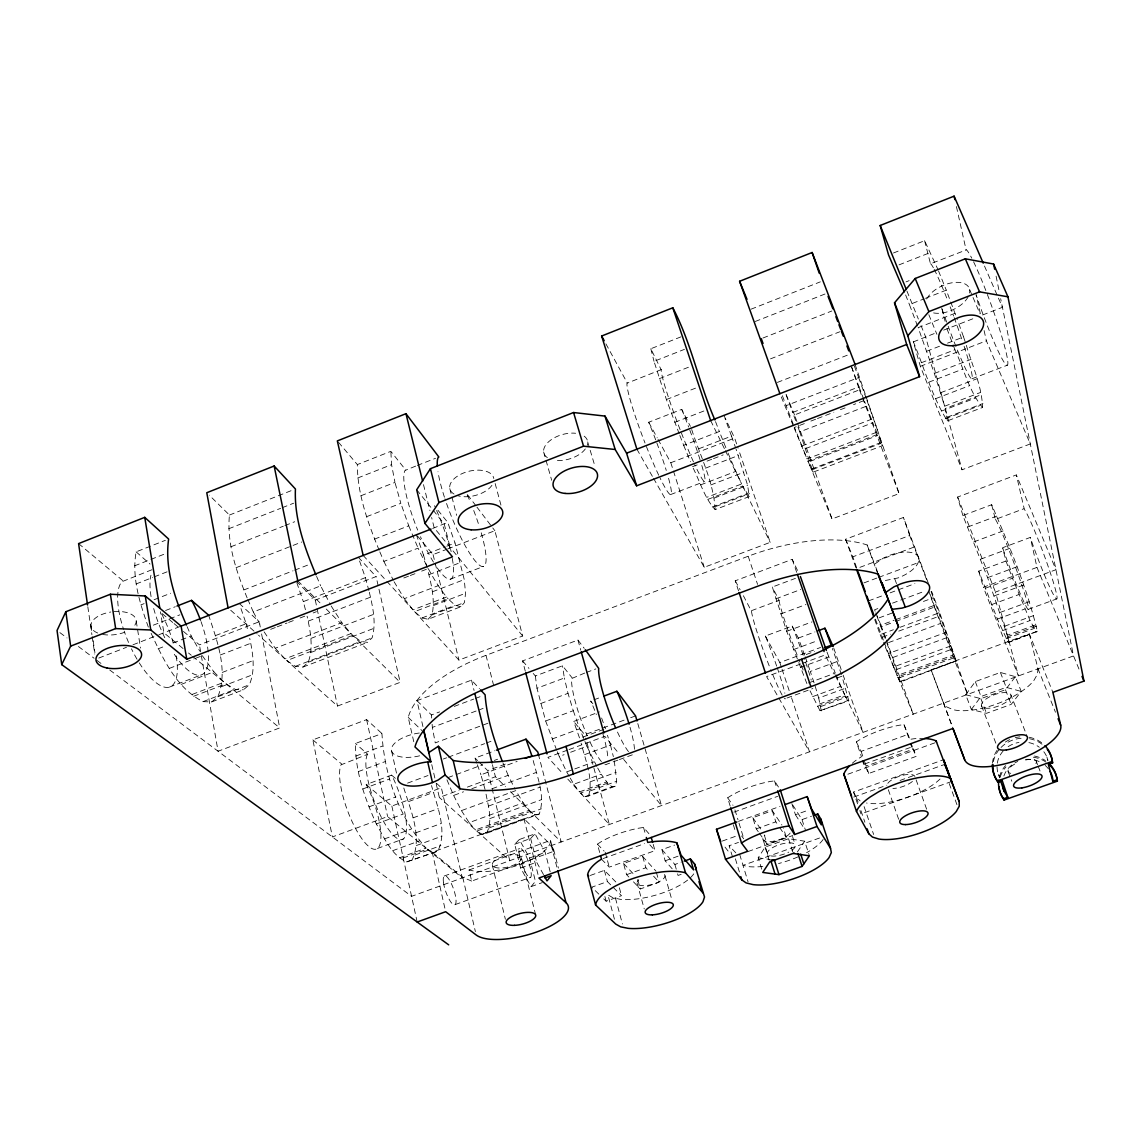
<?xml version="1.0" encoding="UTF-8"?>
<svg xmlns="http://www.w3.org/2000/svg" width="1141" height="1141" viewBox="0 0 1141 1141"><rect width="100%" height="100%" fill="white"/><g stroke="black" fill="none" stroke-linecap="round" stroke-linejoin="round"><path stroke-width="0.75" stroke-dasharray="5 3.75" d="M369.327 592.25C372.793 607.041 376.487 622.858 372.109 637.848L367.545 642.383L360.684 641.37L352.754 635.337L286.819 660.582L295.376 666.344L302.95 667.057L308.227 662.265C313.647 647.418 310.409 631.201 307.1 616.226M539.208 814.046L535.314 814.845L530.365 811.408L476.767 831.033L482.115 834.299L486.494 833.315L539.208 814.046C545.712 796.233 537.026 776.764 532.876 759.221M151.125 633.298C163.077 658.942 176.527 688.237 203.012 701.644L211.613 701.943L243.418 689.792L249.337 684.771C255.67 670.067 252.917 653.479 249.736 638.332M897.753 676.927L900.306 682.004L956.101 660.967L954.532 656.146L897.753 676.927L913.242 714.138L886.286 639.973M211.613 701.943L217.86 696.794C228.485 670.166 217.075 640.885 208.646 615.199M247.126 597.841C236.444 571.755 226.674 543.629 229.441 515.047L209.302 495.208M743.376 595.73L751.491 611.248A48.022 3.594 69.6 0 0 770.175 668.312M1029.31 633.868L1037.911 668.498L1037.526 674.031L1033.988 680.307A50.275 19.711 -20.5 0 1 953.063 709.645L946.802 706.964L943.45 702.799L931.113 669.781L1029.31 633.868L1052.886 692.345M486.494 833.315C493.454 820.308 487.649 804.747 485.524 791.155M693.2 468.224C700.203 482.015 704.553 498.061 715.136 509.599L749.252 496.577L747.64 485.282L736.045 449.069M984.098 330.562L986.394 340.817L1030.294 443.949L962.034 469.778L920.345 366.332L913.299 341.672C924.367 368.03 931.969 396.768 947.401 420.886L982.601 407.437C981.859 385.915 972.132 365.491 966.227 344.939M148.33 627.094C139.858 603.161 131.515 577.503 136.136 551.859L165.374 540.321M399.493 857.804L426.007 848.105C398.78 816.899 384.275 774.582 381.95 733.535L355.464 743.476C355.193 771.558 364.935 798.671 376.345 823.959C384.332 837.651 391.149 855.208 406.752 861.869L437.844 851.115C447.771 830.491 437.089 806.188 431.512 785.55M460.921 606.712L455.116 605.286L448.085 598.84L414.611 611.647L421.942 617.966L428.117 619.235L460.921 606.712L464.444 602.548L465.557 593.263L464.244 579.571L455.017 543.002L447.728 522.393L434.35 505.763M411.801 860.628C423.397 836.681 409.733 808.541 402.859 784.865M469.051 869.984L550.518 840.361L550.033 843.67A48.236 18.755 -14.3 0 1 474.442 871.139L469.051 869.984L471.661 881.08L553.371 851.443L553.656 849.617L551.246 845.253L523.933 818.696L432.225 852.241L445.66 911.716M428.117 619.235L432.025 614.942C435.334 599.866 431.298 584.42 427.661 569.758M715.136 509.599C713.71 481.431 699.476 454.731 691.189 427.889M615.241 786.249L612.032 786.791L607.697 783.111L580.555 793.038L585.119 796.632L588.556 796.004L615.241 786.249L616.682 781.243L614.172 759.906M588.556 796.004C593.562 778.519 585.319 760.177 581.14 743.205M584.734 673.062L571.769 678.496A47.437 8.13 69.7 0 0 587.23 735.745M962.876 515.532L957.613 497.048L1016.331 474.927L1024.304 509.171A48.906 3.523 69.5 0 1 1047.994 565.936A48.906 3.523 69.5 0 1 1054.983 597.242A48.906 3.523 69.5 0 1 1031.207 540.149L1030.294 537.425L1002.597 547.737L1005.963 561.03L978.736 571.128L997.391 619.078L1008.302 642.511L1037.34 631.258C1026.943 587.615 1009.371 545.84 991.657 504.721L962.876 515.532L987.607 577.66L1007.303 635.237L1036.099 624.697M761.746 869.185L758.209 857.804L765.098 847.093L788.545 838.706L804.662 841.202L809.397 855.836M797.416 851.899L804.662 841.202M965.728 694.712L975.313 681.591L1000.4 672.463L1015.404 676.67L1021.238 691.432L1011.197 704.382L986.494 713.31L971.348 709.488L965.728 694.712L980.875 698.649L1005.463 689.735L1015.404 676.67M971.348 709.488L981.018 696.495L1006.219 687.353L1021.238 691.432M367.73 754.272L367.102 755.071A46.781 13.164 69.8 0 0 379.325 813.248A46.781 13.164 69.8 0 0 405.383 835.968A46.781 13.164 69.8 0 0 392.889 777.549L391.591 775.11L366.19 784.552L367.502 786.99A46.695 13.792 69.8 0 1 379.568 845.452A46.695 13.792 69.8 0 1 352.797 823.06A46.695 13.792 69.8 0 1 341.002 764.841L367.73 754.272L355.464 743.476M519.312 839.534L514.719 844.254L520.61 868.016L531.064 886.643L535.443 881.365L529.581 858.003L519.312 839.534L535.043 833.8L545.213 852.341L550.746 874.02M680.963 336.852L650.826 348.747L661.195 369.798A60.373 4.464 69.1 0 0 680.606 430.941M1008.302 642.511L1037.34 631.258M514.719 844.254L530.651 838.45L535.043 833.8M661.409 369.541L626.965 383.248A60.245 5.548 69 0 0 645.022 443.008M877.586 572.083L874.648 564.125L883.277 558.149L889.581 555.339A26.329 12.066 -20.5 0 1 918.491 557.407A26.329 12.066 -20.5 0 1 898.01 577.945L882.621 581.069M599.681 852.484L597.428 844.155L600.908 841.858A50.889 19.112 -15.8 0 1 638.603 828.209L643.524 827.467L650.784 835.811M730.183 806.131L727.644 797.83L731.324 795.462A51.245 19.426 -17.4 0 1 769.662 781.571L774.511 780.858L779.289 788.331M852.284 763.286A52.058 19.597 -18.9 0 1 857.519 759.207L861.455 756.725L856.32 741.892L860.214 739.411A51.858 19.882 -19 0 1 899.208 725.262L903.986 724.592L910.547 740.851M415.666 466.113L405.012 470.463A59.332 12.494 68.2 0 0 417.692 530.137M151.896 569.758L121.987 581.668A58.191 21.037 67 0 0 123.627 629.518M229.441 515.047L292.125 490.302M379.169 550.262C368.03 523.006 357.418 494.381 357.333 464.572L390.85 451.337L405.725 470.006M751.063 309.182L820.35 281.841M893.474 252.988L924.609 240.694L937.873 269.376M134.538 565.85L149.286 560.046M150.926 559.404L165.673 553.585M228.671 528.782L280.643 508.33M282.269 507.688L293.636 503.21M357.746 477.979L391.563 464.658L390.85 451.337M679.209 433.822L666.401 399.535L654.007 361.34L684.443 349.36M755.214 321.491L825.214 293.922M899.022 264.869L930.471 252.489M417.321 465.457L435.548 458.297M924.609 240.694L930.486 263.813L966.47 249.85A61.643 5.491 70.1 0 1 971.79 258.223M136.107 583.964L152.623 577.489M154.263 576.847L167.47 571.67M230.91 546.767L283.253 526.229M284.893 525.587L294.706 521.737M360.898 495.765L394.957 482.401L391.563 464.658M659.313 378.669L689.977 366.646M762.93 338.021L831.818 310.994M905.983 281.898L909.163 280.643M140.828 604.915L144.137 603.618M154.078 599.724L170.665 593.249M236.044 567.705L301.766 542.018M366.603 516.688L400.833 503.309L394.957 482.401M666.401 399.535L697.208 387.498M770.503 358.859L839.719 331.803M917.535 325.998L909.434 304.561L923.853 298.928M925.465 298.3L946.288 290.156L957.342 319.594M165.573 610.506L175.329 606.712M655.676 439.841A60.245 5.548 69 0 0 650.128 425.65L648.701 422.241L681.719 409.377L690.391 426.349M153.322 625.168L179.879 614.828M243.703 590.011L293.066 570.8M294.706 570.158L307.87 565.037M374.462 539.137L408.749 525.801L400.833 503.309M674.745 422.341L703.968 410.96M777.363 382.42L848.333 354.808M955.088 313.29L918.163 327.652L934.379 373.464L944.634 406.21L980.704 392.39M98.768 658.072L126.451 647.318M132.969 644.793L158.057 635.052M159.013 634.681L181.105 626.109M432.653 528.468L447.728 522.393M913.271 341.915L937.317 332.345M943.678 330.106L974.685 318.068M982.615 314.987L1002.426 307.3L983.242 263.172M158.086 648.815L164.718 646.248M173.004 643.039L191.232 635.979L199.746 651.14M247.811 599.41L253.302 611.947L320.664 585.875L330.362 604.459M379.839 551.859L383.875 561.401L418.091 548.151C426.606 565.836 435.32 583.764 448.085 598.84M679.851 435.463L683.673 445.318L719.343 431.512L726.161 448.413M793.295 424.295L786.12 405.654L858.645 377.571L854.309 365.876M926.692 351.228L941.111 345.637M947.529 343.156L963.56 336.952L957.912 321.177M215.592 635.551L246.156 623.728L240.252 606.484M305.431 609.736L303.349 601.621L365.391 577.646L359.329 560.288M427.205 568.132L423.539 555.168L445.076 546.839M446.73 546.197L455.017 543.002M698.82 448.755L731.509 436.119L725.006 418.433M795.619 420.558L792.667 412.471L859.03 386.828L851.771 367.416M921.258 362.767L954.946 349.745C963.931 368.814 968.951 391.192 982.601 407.437M183.401 631.415L199.433 644.85L259.235 621.745L260.248 626.965M296.289 581.183L315.301 600.08L376.088 576.59L400.177 682.347L337.494 706.065L286.819 660.582M417.421 535.928L433.067 554.583L446.074 549.563M447.7 548.935L494.866 530.708L522.692 635.993L458.939 660.111L414.611 611.647M658.043 439.371L670.794 462.733L734.647 438.073L738.084 448.156M796.903 421.542L794.521 414.939L859.458 389.851L851.157 365.79M920.345 366.332L986.394 340.817M169.296 668.412L194.056 658.856M195.696 658.229L200.659 656.317M270.645 629.333L275.551 627.45M277.192 626.808L287.004 623.029M288.63 622.401L293.551 620.504M300.083 617.98L304.989 616.097M313.176 612.945L316.442 611.676M403.828 577.988L408.692 576.119M410.318 575.492L415.181 573.623M421.671 571.113L428.16 568.617M692.516 466.698L700.588 463.588M707.049 461.107L711.884 459.238M713.496 458.625L723.18 454.888M804.334 423.611L794.493 427.404L807.044 458.91L878.028 431.726L866.647 399.578L853.525 404.641M810.894 421.072L815.815 419.175M817.455 418.547L833.843 412.229M840.404 409.69L845.324 407.793M934.379 373.464L971.062 359.329M220.227 655.02L250.92 643.21M308.341 621.089L370.64 597.114M429.03 574.622L460.636 562.456M705.48 468.181L738.313 455.53M865.99 396.426L899.108 493.582L832.031 518.955L807.928 461.064L878.784 433.937L882.392 445.717L813.105 472.189L799.741 431.883L866.39 406.21L864.55 401.375M928.902 382.149L962.733 369.114M169.353 687.139L201.03 674.973M450.324 579.186L483.271 566.535M670.608 494.566L704.553 481.531M972.018 378.769L1007.389 365.191M181.105 684.415L213.88 671.821L224.078 682.218L191.545 694.669M264.099 631.857L275.252 648.245L341.858 622.672L351 633.597L284.95 658.899L258.494 635.166M394.087 581.753L404.342 598.668L438.173 585.69M700.603 484.896L735.845 471.361L741.65 483.955L706.721 497.348M801.809 446.031L873.435 418.519M940.64 392.704L977.038 378.726M222.238 672.448L253.131 660.596M310.937 638.404L373.635 614.343M432.425 591.78L464.244 579.571M710.757 484.968L743.804 472.288M805.674 448.541L872.794 422.783L882.392 445.717M935.734 398.623L969.821 385.544M386.885 581.354L412.971 609.865L446.516 597.014M193.599 696.267L226.061 683.844L235.174 689.349L243.418 689.792M707.805 499.401L742.663 486.052L749.252 496.577M947.401 420.886L945.261 408.478L981.26 394.7M221.454 686.697L252.617 674.773M310.923 652.452L374.162 628.249M433.466 605.543L465.557 593.263M714.28 498.046L747.64 485.282M810.067 461.378L877.814 435.448M941.354 411.131L975.74 397.967M203.012 701.644L235.174 689.349M295.376 666.344L360.684 641.37M421.942 617.966L455.116 605.286M712.284 506.975L746.799 493.782M807.928 461.064L811.408 469.094L881.537 442.28M947.33 417.135L982.957 403.515M217.86 696.794L249.337 684.771M308.227 662.265L372.109 637.848M432.025 614.942L464.444 602.548M715.792 506.49L749.509 493.611M812.62 469.493L881.109 443.321M945.347 418.761L980.119 405.469M302.95 667.057L367.545 642.383M261.589 633.925L279.716 727.915L218.074 751.234L199.433 644.85M653.522 478.336L704.254 567.291L770.189 542.346L738.669 449.839M413.769 741.721L408.236 717.404A122.829 55.524 -14.6 0 1 486.009 655.333L748.196 556.237A124.825 57.492 -18.6 0 1 867.16 544.984L874.648 564.125M426.007 848.105L387.612 816.557L332.388 836.952L312.862 739.881L366.618 719.629L381.95 733.535M422.954 726.589L416.964 700.674L471.504 680.122L479.448 688.693M525.302 671.222L522.592 660.896L577.945 640.044L584.249 648.345M738.527 590.881L735.232 580.798L792.211 559.332L798.158 571.826M855.907 567.69L845.595 539.237L903.43 517.458L928.774 584.377M416.964 700.674L431.469 714.951L439.599 711.898M454.232 706.407L473.729 699.091M475.355 698.477L481.859 696.039M533.218 673.447L535.343 675.971L562.499 665.774L572.083 677.797M806.858 683.545L786.705 631.315L772.329 587.03L795.434 578.373M845.595 539.237L852.826 556.822L909.648 535.5L903.43 517.458M355.778 756.084L382.463 746.086M487.949 723.223L435.249 742.891L432.339 727.416L483.099 708.404M556.637 750.122L545.64 720.969L536.983 688.237L564.353 677.996L562.499 665.774M775.766 598.84L800.711 589.512M926.463 579.343L914.169 547.038L856.891 568.475L852.826 556.822M967.81 526.942L996.82 516.089M586.317 672.477L595.816 668.926M751.52 610.649L779.089 600.337L772.329 587.03M991.657 504.721L995.394 519.397L1023.891 508.743M358.245 771.63L385.087 761.618M540.492 703.612L568.018 693.329L564.353 677.996M780.672 613.958L805.96 604.53M863.937 582.894L877.101 577.974M878.741 577.36L919.903 562M973.872 541.861L1003.067 530.964M593.948 699.804L602.134 696.752M776.664 666.102A48.022 3.594 69.6 0 0 766.438 638.618L765.369 636.022L792.196 626.038L798.343 638.076L804.605 655.105M362.738 788.987L389.666 778.975M443.321 759.022L446.616 757.795M448.27 757.182L484.64 743.661M486.294 743.048L491.258 741.194M545.64 720.969L573.267 710.7L568.018 693.329M786.705 631.315L812.078 621.874M868.629 600.851L883.505 595.317M890.108 592.864L896.726 590.396M898.366 589.783L914.897 583.636M980.647 559.19L1009.942 548.293M407.579 783.125L428.018 775.523M476.824 763.087L475.055 758.066L494.766 750.749M603.846 729.356L579.657 738.298L573.666 721.469L599.439 711.913M798.343 638.076L814.959 631.914M877.843 608.581L874.591 609.779L876.317 614.443M892.519 603.133L925.109 591.024M368.928 806.887L395.884 796.903M447.942 777.606L454.56 775.153M456.215 774.539L482.7 764.741M494.281 760.448L497.59 759.221M552.044 739.04L579.714 728.799L584.263 739.91M793.423 649.614L817.241 640.786M891.991 613.088L875.447 619.221L883.476 640.486M923.44 601.45L933.367 597.77L954.047 654.734L897.183 675.558L884.931 646.106M987.607 577.66L1016.945 566.792M366.19 784.552L391.862 806.059L441.353 787.761L462.305 877.914L427.29 849.146L400.819 858.845M478.835 761.831L487.663 770.617L507.731 763.201M624.098 720.142L584.748 734.704L573.666 721.469M630.659 717.718L635.58 715.906M765.369 636.022L779.831 662.536L820.607 647.446M875.846 612.86L880.895 625.14L894.116 620.248M895.771 619.634L933.809 605.571L928.917 591.395M1036.456 626.152L1007.703 636.678L1018.442 675.928L983.342 587.244L1036.984 567.391L1030.294 537.425M408.649 801.553L433.851 792.225M485.068 789.515L480.931 774.81L517.13 761.432M806.273 654.492L814.588 651.411M885.116 638.304L880.923 626.88L893.988 622.045M895.614 621.446L934.779 606.955L956.072 661.609M985.196 588.314L1012.466 578.23L1030.066 620.547L1036.541 632.185M436.147 783.625L439.342 797.459L459.124 790.143M467.368 787.105L495.408 776.75L505.434 786.691M567.419 750.15L547.908 757.353L563.126 773.983M569.045 749.551L604.816 736.33L619.263 753.987M800.797 663.948L766.595 676.584L809.511 751.819L791.027 696.224M802.423 663.349L825.228 654.934L834.584 674.06M874.705 619.577L880.167 634.638L893.389 629.746M900.007 627.308L939.699 612.646L931.569 591.309M1007.303 635.237L995.48 592.051L1055.953 569.716L1016.331 474.927M376.345 823.959L403.272 814.018M446.958 779.788L453.619 795.434L463.531 791.783M471.804 788.731L508.159 775.31L515.019 789.087M557.279 751.705L559.247 756.454L564.125 754.657M570.614 752.247L586.873 746.257L596.814 766.438M800.312 667.471L828.865 656.931L835.298 673.076M882.235 637.234L890.493 634.182M898.751 631.13L940.07 615.883M994.239 595.887L1023.534 585.076M412.999 817.883L438.287 808.57M492.128 788.716L536.698 772.286M584.591 754.643L610.478 745.102L607.468 735.289M814.061 682.817L810.31 671.436L837.009 661.595L832.374 648.53M888.554 642.597L940.954 623.286M991.558 604.63L1018.913 594.547M384.431 838.935L411.273 829.065M453.619 795.434L461.435 810.609L515.789 790.613L523.191 802.808L529.239 810.295L475.555 829.949L439.342 797.459M559.247 756.454L566.678 771.901L573.153 769.519M574.779 768.92L594.204 761.774M808.527 682.931L833.629 673.689M884.104 642.112L888.468 653.522L946.074 632.328M1000.044 612.475L1029.225 601.735M415.638 832.873L441.054 823.531M488.548 806.074L539.993 787.176M837.237 677.939L841.972 676.199L848.818 700.831L820.008 710.729L810.039 690.833M900.306 682.004L892.148 657.758L946.502 637.776M997.391 619.078L1024.903 608.966M377.429 848.476L403.372 838.949M617.837 760.148L606.812 764.199A47.437 8.13 69.7 0 1 604.63 764.427M619.42 759.578L633.583 754.372A47.523 7.459 69.7 0 1 631.572 754.529M787.033 697.992L812.863 688.508M1028.112 609.422L1056.466 599.011M392.59 850.73L419.275 840.946M461.435 810.609L469.151 822.647L523.191 802.808M570.243 778.076L573.795 784.252L601.164 774.211L607.697 783.111M812.577 696.652L840.846 686.283L844.711 694.783L816.642 705.052M888.468 653.522L893.688 666.9L950.952 645.892M1004.593 626.224L1033.603 615.57M416.351 845.538L441.938 836.153M489.774 818.625L541.576 799.627M590.082 781.856L616.297 772.243M821.278 710.9L818.71 698.035L845.752 688.123M896.313 669.582L951.066 649.514M1002.34 630.716L1030.066 620.547M567.804 779.103L579.5 791.897L606.684 781.942M817.327 706.365L845.367 696.11L848.818 700.831M415.053 855.023L440.868 845.581M489.09 827.938L541.333 808.812M590.239 790.913L616.682 781.243M820.821 706.536L848.105 696.552M899.094 677.882L954.347 657.672M1006.077 638.732L1034.046 628.506M406.752 861.869L437.844 851.115M482.115 834.299L535.314 814.845M585.119 796.632L612.032 786.791M820.008 710.729L847.82 700.56M899.793 681.562L956.101 660.967M444.149 876.046L519.626 848.59M529.581 858.003L545.213 852.341M520.61 868.016L536.641 862.197L543.544 874.662M856.32 741.892L861.098 751.377L908.193 734.333M455.216 904.571L530.693 877.286M910.347 747.469L864.022 764.199L868.743 773.47L916.137 756.397L913.485 749.009L866.19 766.082M603.133 858.56L644.451 843.641M733.848 812.164L777.663 796.347M531.064 886.643L542.217 882.621M847.877 774.211L934.907 742.82M601.478 859.159L609.251 867.131L654.991 850.644L653.123 844.055M738.469 821.349L780.016 806.387M590.296 875.447L604.388 870.369L616.169 882.321M628.891 877.058L626.609 874.676L623.528 863.48L642.725 856.563L656.061 871.239M672.192 868.8L665.16 860.827L661.965 849.631L674.616 845.082M758.252 831.661L756.255 828.865L752.775 817.712L772.286 810.68L781.913 825.043M857.547 803.835L853.539 792.068L943.607 759.706M603.746 898.88L606.142 901.205L621.517 895.699L607.411 881.579L591.708 887.213L598.925 894.216M626.609 874.676L645.863 867.759L649.186 871.382M665.16 860.827L679.437 855.693M722.353 841.045L736.729 835.882M756.255 828.865L775.837 821.834L778.704 826.084M791.854 803.635L795.462 814.774L808.37 810.139M853.725 797.074L886.828 785.193M900.064 780.444L944.734 764.399M661.965 849.631L674.901 864.479L681.091 862.254M732.465 856.72L729.142 845.752L738.484 842.4M792.781 805.09L802.009 819.609L811.451 816.229M633.469 881.822L640.315 888.967L659.17 882.221L656.503 872.808M681.163 874.348L678.054 875.461L676.699 870.754M759.236 833.073L767.208 844.283L786.363 837.423L783.368 828.038M748.011 851.543L792.795 835.512M951.608 781.499L860.984 813.918L859.829 810.552M819.552 838.007L743.019 865.334L747.469 866.49A47.123 16.887 -17.4 0 0 763.457 866.361M758.209 857.804L770.503 859.544M930.486 263.813L930.814 263.856A61.486 4.307 70 0 1 933.495 268.021M471.661 881.08L462.775 877.386L432.225 852.241M427.29 849.146L433.024 852.256M735.802 852.812L729.142 845.752M59.903 632.627L67.019 637.962M78.415 646.505L94.09 658.257M96.942 660.397L101.207 663.606M109.75 670.009L411.573 896.341L1073.538 655.918L1000.671 298.657M183.045 648.516L163.905 632.784L160.41 611.79M188.522 653.009L191.26 655.248M192.615 656.375L224.078 682.218M226.061 683.844L279.716 727.915M78.586 543.601L123.242 581.011M172.719 622.473L160.71 612.403L162.493 615.541A58.191 21.037 67 0 1 173.161 642.74M174.06 623.585L178.067 626.951M312.862 739.881L341.672 764.014M391.591 775.11L395.342 778.362M136.136 551.859L150.027 564.068M230.724 610.25L257.181 633.982M476.767 831.033L509.785 860.671L487.663 770.617M436.504 783.311L441.353 787.761M239.168 603.361L259.235 621.745M853.539 792.068L856.463 797.459L860.129 800.911M408.236 717.404L422.954 731.524M297.772 580.826L321.291 604.145M326.24 609.052L400.177 682.347M510.441 791.654L561.215 841.987L538.695 755.456M475.055 758.066L477.58 760.576M597.428 844.155L604.102 851.115M623.528 863.48L634.981 875.561M653.622 876.202L659.17 882.221M358.231 557.136L376.088 576.59M363.166 555.439L385.701 580.056M580.555 793.038L609.351 824.515L585.69 738.099M275.252 648.245L284.95 658.899M649.828 844.796L654.991 850.644M469.151 822.647L475.555 829.949M522.592 660.896L528.968 668.426M338.449 442.223L357.333 464.572M522.692 635.993L434.193 527.869L431.626 517.486M623.699 759.421L661.48 805.575L637.534 722.667M592.864 703.74L590.667 701.016L591.851 703.555A47.437 8.13 69.7 0 1 596.344 714.551M416.693 489.774L432.111 508.915M433.223 510.284L444.234 523.976L451.166 551.631M995.394 519.397L995.765 519.854A48.806 2.767 69.5 0 1 1018.942 576.676A48.806 2.767 69.5 0 1 1026.786 607.597A48.806 2.767 69.5 0 1 1003.524 550.447L1002.597 547.737M725.02 847.107L730.34 853.967M404.342 598.668L412.971 609.865M475.897 505.748L466.412 493.269L467.981 496.577A59.475 11.467 68.3 0 1 470.605 502.696M476.952 507.132L491.7 526.543M492.755 527.941L494.866 530.708M573.795 784.252L579.5 791.897M741.607 835.954L743.69 838.763M727.644 797.83L733.021 805.318M202.299 655.676L213.88 671.821M752.775 817.712L761.774 830.491M779.66 827.496L786.363 837.423M331.175 605.999L341.858 622.672M795.462 814.774L804.647 829.122M566.678 771.901L569.345 776.522M636.892 449.183L652.638 476.795M597.684 767.993L601.164 774.211M1003.181 750.963A25.787 23.875 -10.2 0 0 998.489 774.511L1000.001 777.263M811.408 469.094L813.105 472.189M605.914 343.855L627.265 382.962M648.701 422.241L657.202 437.816M735.232 580.798L740.124 589.754M253.302 611.947L261.603 627.265M383.875 561.401L393.303 580.184M710.658 420.558L724.606 449.083M725.376 450.681L741.65 483.955M742.663 486.052L770.189 542.346M835.355 675.657L844.711 694.783M845.367 696.11L863.081 732.351L843.156 675.172M723.822 415.224L734.647 438.073M187.081 626.637L191.232 635.979M912.686 748.467L916.137 756.397M316.599 576.39L320.664 585.875M969.55 289.358L972.332 295.876M973.031 297.501L979.991 313.789M728.015 453.02L735.845 471.361M835.911 674.545L840.846 686.283M502.881 762.716L508.159 775.31M408.749 525.801L418.091 548.151M781.257 396.94L793.466 426.292M794.15 427.932L807.044 458.91M880.167 634.638L884.246 644.465M683.673 445.318L690.476 461.763M1036.984 567.391L1079.4 670.095M928.831 314.716L936.904 334.299M786.178 394.643L794.521 414.939M681.719 409.377L683.131 412.8A60.373 4.464 69.1 0 1 688.651 427.034M584.919 741.493L586.873 746.257M906.967 291.126L918.348 319.024M921.029 325.584L925.722 337.08L944.634 406.21M938.53 270.973L946.288 290.156M893.688 666.9L897.183 675.558M792.196 626.038L793.252 628.648A48.107 2.881 69.6 0 1 804.605 659.327M1037.911 668.498L1055.482 712.241M957.613 497.048L995.48 592.051M905.626 294.963L909.434 304.561M1010.983 695.14A15.66 6.033 -20.4 0 1 990.331 708.105A15.66 6.033 -20.4 0 1 987.436 698.05A15.66 6.033 -20.4 0 1 1010.983 695.14L1026.8 735.517M1036.313 761.489L1037.568 764.712M1038.21 766.324L1040.093 771.159M1000.4 672.463L1006.219 687.353M1005.463 689.735L1011.197 704.382M909.648 535.5L914.169 547.038M866.39 406.21L872.794 422.783M715.535 421.614L719.343 431.512M975.313 681.591L981.018 696.495M980.875 698.649L986.494 713.31M1008.102 771.558L1011.796 781.228M981.545 705.808L997.006 746.214M826.997 652.053L828.865 656.931M859.458 389.851L861.968 396.44M862.596 398.081L899.108 493.582M946.93 328.622L952.478 343.241M953.106 344.867L954.946 349.745M859.03 386.828L863.937 399.749M933.809 605.571L967.568 694.398L939.699 612.646M1005.963 561.03L1012.466 578.23M782.369 395.699L786.12 405.654M931.056 591.623L933.367 597.77M930.129 594.49L934.779 606.955M943.45 702.799L951.922 725.548M931.113 669.781L952.977 728.443M894.772 578.929L896.626 583.907M876.887 615.997L880.923 626.88M786.092 394.743L792.667 412.471M867.16 544.984L877.857 574.051M949.198 783.51L956.999 804.804M858.645 377.571L866.076 398.009M880.895 625.14L885.687 638.332M797.973 427.034L799.741 431.883M886.914 643.196L892.148 657.758M797.488 423.197L832.031 518.955M903.986 724.592L909.32 739.425L914.126 738.74A52.058 19.597 -18.9 0 1 922.812 738.412M916.095 779.774L926.72 809.454M601.621 718.031L605.457 728.757M573.267 710.7L579.714 728.799M731.509 436.119L735.474 447.443M416.308 534.601L423.539 555.168M477.409 764.77L480.931 774.81M888.326 789.729L898.709 819.438M833.786 648.259L842.571 673.49M805.175 656.731L810.31 671.436M861.098 751.377L863.922 759.549M864.493 761.175L868.743 773.47M792.211 559.332L796.846 572.753M296.831 582.751L303.349 601.621M855.108 364.492L865.42 394.743M864.094 806.587L873.635 834.485M837.009 661.595L841.416 674.573M856.463 797.459L858.702 804.063M860.956 810.666L864.892 822.233M942.124 309.24L942.937 311.621A61.486 4.307 70 0 0 947.601 324.643M963.56 336.952L965.7 343.341M998.489 774.511L999.602 777.82M748.196 556.237L757.581 584.406M779.831 662.536L781.514 667.585M782.07 669.268L790.471 694.541M802.009 819.609L805.56 830.548M792.539 836.553L795.12 844.611M774.511 780.858L777.164 789.144M670.794 462.733L704.254 567.291M788.545 838.706L793.252 853.454M772.286 810.68L775.837 821.834M764.256 834.898L767.208 844.283M763.158 839.876L767.708 854.409M765.098 847.093L769.704 861.854M734.932 809.853L737.97 819.709M738.983 823.018L743.59 837.993M733.321 824.715L735.76 832.688M739.71 854.509L748.068 881.865M735.403 858.816L739.839 873.407M815.13 686.055L818.71 698.035M587.686 441.924L595.089 466.74M674.901 864.479L676.256 869.185M978.736 571.128L983.342 587.244M665.018 875.775L671.949 900.121M543.644 451.979L545.526 458.639M546.011 460.308L551.688 480.275M643.524 827.467L645.877 835.783M642.725 856.563L645.863 867.759M577.945 640.044L580.769 650.185M637.705 879.554L640.315 888.967M637.035 882.892L644.251 908.949M945.261 408.478L962.034 469.778M619.392 887.841L621.517 895.699M605.215 852.27L609.251 867.131M615.484 898.267L622.415 923.953M604.388 870.369L607.411 881.579M614.443 919.218L607.882 894.801L612.817 897.682L620.262 899.308A46.653 16.815 -15.9 0 0 694.484 872.751M365.391 577.646L368.885 590.624M495.151 483.513L500.942 505.121M604.887 896.498L606.142 901.205M1046.939 757.21L1047.837 760.605M553.656 849.617L558.42 868.13M550.518 840.361L553.371 851.443M551.246 845.253L557.336 868.929M449.811 488.619L451.508 495.308M451.936 496.977L456.614 515.347M941.724 308.056L945.204 321.762M650.826 348.747L654.007 361.34M486.009 655.333L493.625 685.427M530.651 838.45L536.641 862.197M523.933 818.696L538.466 876.331M610.478 745.102L613.359 756.611M521.423 857.718A15.004 5.762 -14.3 0 1 500.599 868.03A15.004 5.762 -14.3 0 1 498.546 858.26A15.004 5.762 -14.3 0 1 521.423 857.718L535.714 915.153M423.496 484.625L429.915 510.569M471.504 680.122L474.071 690.476M492.413 764.67L495.408 776.75M433.067 554.583L434.764 561.5M435.192 563.226L458.939 660.111M246.156 623.728L248.139 631.843M492.313 865.035L505.377 919.275M462.775 877.386L475.383 931.598M431.754 764.613L435.748 781.899M1007.703 636.678L1008.829 641.684M956.415 206.55L966.085 249.822M980.29 313.461L976.083 294.663L977.267 298.257A61.643 5.491 70.1 0 0 1007.318 365.234A61.643 5.491 70.1 0 0 986.637 292.595M391.634 751.149L396.54 773.313M391.862 806.059L417.178 922.014M366.618 719.629L387.612 816.557M315.301 600.08L316.756 607.026M317.112 608.766L337.494 706.065M996.079 276.151L999.259 291.725M136.25 621.16L140.528 648.074M90.952 625.51L92.193 633.982M93.177 640.771L94.917 652.652M87.814 606.727L91.922 634.781M92.179 636.535L94.746 654.064M535.343 675.971L536.983 688.237M431.469 714.951L431.683 718.06M432.125 724.293L432.339 727.416M779.089 600.337L779.103 600.922A48.107 2.881 69.6 0 0 798.272 657.915M419.631 755.813A25.516 11.282 -13 0 1 391.392 749.537A25.516 11.282 -13 0 1 419.802 732.95M926.72 298.985A23.747 13.107 -24.6 0 1 952.977 282.626A23.747 13.107 -24.6 0 1 969.565 293.009M968.081 296.974A23.747 13.107 -24.6 0 1 931.37 312.306M584.163 436.162A22.677 12.708 -16 0 1 587.244 445.389M585.319 448.955A22.677 12.708 -16 0 1 555.938 460.408M547.366 457.641A22.677 12.708 -16 0 1 549.092 441.367A22.677 12.708 -16 0 1 575.62 433.266M491.928 485.339A22.578 12.508 -14 0 1 457.997 495.765M454.004 494.053A22.578 12.508 -14 0 1 463.888 472.859A22.578 12.508 -14 0 1 493.811 478.535M113.743 611.647A22.791 11.496 -7.5 0 1 133.297 615.598A22.791 11.496 -7.5 0 1 133.112 627.208M124.84 632.185A22.791 11.496 -7.5 0 1 102.362 634.367M97.684 633.013A22.791 11.496 -7.5 0 1 92.15 621.603A22.791 11.496 -7.5 0 1 110.763 612.018M201.03 621.631A58.319 20.096 67.2 0 1 204.424 672.833A58.319 20.096 67.2 0 1 172.89 652.167M164.775 637.719A58.319 20.096 67.2 0 1 153.251 606.841M151.068 596.6A58.319 20.096 67.2 0 1 150.94 575.249M176.17 655.875A58.191 21.037 67 0 1 168.112 687.381A58.191 21.037 67 0 1 137.876 660.653M137.034 659.241A58.191 21.037 67 0 1 131.457 648.801M128.562 642.454A58.191 21.037 67 0 1 124.184 631.144M481.231 532.804A59.475 11.467 68.3 0 1 477.936 563.896A59.475 11.467 68.3 0 1 444.947 498.802M444.434 497.205A59.475 11.467 68.3 0 1 437.987 471.718M473.715 510.498A59.475 11.467 68.3 0 1 478.664 524.446M452.264 558.405A59.332 12.494 68.2 0 1 435.092 564.709M433.466 562.128A59.332 12.494 68.2 0 1 420.459 536.684M436.604 510.555A59.332 12.494 68.2 0 1 450.395 549.976M701.815 465.499A60.373 4.464 69.1 0 1 694.726 464.601M693.457 461.834A60.373 4.464 69.1 0 1 681.191 432.453M689.834 430.2A60.373 4.464 69.1 0 1 700.931 462.533M668.569 478.307A60.245 5.548 69 0 1 660.04 477.965M658.728 475.226A60.245 5.548 69 0 1 645.606 444.519M656.859 442.993A60.245 5.548 69 0 1 666.273 470.449M973.573 261.788A61.643 5.491 70.1 0 1 986.052 291.083M964.131 346.322A61.486 4.307 70 0 1 970.634 377.928A61.486 4.307 70 0 1 948.185 326.255M934.179 269.319A61.486 4.307 70 0 1 947.843 300.867M950.153 306.815A61.486 4.307 70 0 1 953.619 316.043M954.19 317.583A61.486 4.307 70 0 1 962.576 341.573M628.506 751.634A47.523 7.459 69.7 0 1 615.313 727.188M630.017 727.231A47.523 7.459 69.7 0 1 634.439 751.206M601.407 761.603A47.437 8.13 69.7 0 1 589.298 740.395M602.89 733.863A47.437 8.13 69.7 0 1 607.868 758.351M803.15 669.967A48.107 2.881 69.6 0 1 798.828 659.341M805.632 662.365A48.107 2.881 69.6 0 1 811.237 680.136M782.17 695.126A48.022 3.594 69.6 0 1 770.745 669.724M777.221 667.685A48.022 3.594 69.6 0 1 784.865 693.257M785.422 698.592A48.022 3.594 69.6 0 1 784.352 698.392M940.041 779.018A47.551 17.486 -18.9 0 1 866.504 803.022M912.429 781.428A14.747 5.42 -18.9 0 1 892.904 788.431M887.826 783.311A14.747 5.42 -18.9 0 1 902.388 775.367A14.747 5.42 -18.9 0 1 914.925 776.465M664.49 874.519A14.476 5.22 -15.9 0 1 649.5 885.045A14.476 5.22 -15.9 0 1 638.732 879.754M784.48 853.953A14.633 5.22 -17.4 0 1 767.665 852.027A14.633 5.22 -17.4 0 1 789.929 842.857A14.633 5.22 -17.4 0 1 787.903 852.541M790.157 833.03A14.576 5.306 -17.4 0 1 770.945 841.545A14.576 5.306 -17.4 0 1 764.898 835.241M823.117 839.491A47.123 16.887 -17.4 0 1 806.587 852.684M797.93 856.905A47.123 16.887 -17.4 0 1 778.533 863.537M1008.145 746.67A25.787 23.875 -10.2 0 1 1018.942 742.42M1028.911 742.606A25.787 23.875 -10.2 0 1 1039.308 747.255M1043.83 751.748A25.787 23.875 -10.2 0 1 1047.88 760.191M1003.866 776.023A25.216 23.448 -9.3 0 1 1017.758 761.446M1025.659 759.421A25.216 23.448 -9.3 0 1 1041.319 762.659M1045.185 765.411A25.216 23.448 -9.3 0 1 1048.408 768.834M992.47 763.087A30.065 27.826 -10.3 0 1 998.575 748.225M1005.321 742.078A30.065 27.826 -10.3 0 1 1012.224 738.598M1015.219 737.699A30.065 27.826 -10.3 0 1 1019.826 736.872M1029.125 737.257A30.065 27.826 -10.3 0 1 1043.915 744.659M993.369 761.632A30.008 27.783 -10.2 0 1 999.045 749.68M1001.056 747.441A30.008 27.783 -10.2 0 1 1023.377 738.17M1029.553 738.726A30.008 27.783 -10.2 0 1 1042.018 744.203M1000.201 777.007A29.295 27.241 -9.2 0 1 1005.963 766.966M1033.318 757.182A29.295 27.241 -9.2 0 1 1047.01 762.83M999.345 777.021A29.352 27.284 -9.3 0 1 1005.521 765.582M1034.416 756.027A29.352 27.284 -9.3 0 1 1045.441 760.576M1025.602 760.006A14.976 5.291 -20.1 0 1 1035.144 764.712M1010.783 773.398A14.976 5.291 -20.1 0 1 1017.03 762.915M443.478 882.563A15.418 4.108 70.7 0 0 454.204 904.927A15.418 4.108 70.7 0 0 451.294 883.505A15.418 4.108 70.7 0 0 443.478 882.563M519.369 854.994A15.489 3.509 70.5 0 0 529.823 877.6A15.489 3.509 70.5 0 0 526.215 856.292A15.489 3.509 70.5 0 0 519.369 854.994"/><path stroke-width="1.5" d="M999.074 786.876A29.295 27.241 -9.2 0 0 1004.08 800.069L1057.379 781.143L1057.022 779.759L1052.829 781.285L1052.872 780.173A25.216 23.448 -9.3 0 0 1050.119 771.416M695.454 869.627L695.996 867.902L694.455 863.766L690.376 858.916L684.186 861.141M417.178 922.014L445.66 911.716L476.168 934.978A49.092 17.529 -14.5 0 0 536.826 931.94A49.092 17.529 -14.5 0 0 566.036 902.731L538.894 878.042L952.977 728.443L964.644 759.664A51.045 18.627 -20.2 0 0 1017.972 759.863A51.045 18.627 -20.2 0 0 1060.688 725.191L1052.886 692.345L1083.95 681.12L1007.945 296.803L993.597 264.042L965.329 258.807L915.21 278.475L894.53 302.807L907.794 335.739L919.589 376.673L636.635 485.795L626.58 453.191L604.987 416.094L573.566 412.529L430.428 468.68L416.693 489.774L424.937 523.419L452.464 556.822L186.782 659.284L181.105 626.109L145.264 595.973L110.392 594.247L65.836 611.733L57.05 630.488L61.728 664.618L448.698 944.848M61.728 664.618L70.642 646.134L65.836 611.733M424.937 523.419L438.914 502.582L583.55 446.202L615.17 449.483L636.635 485.795M794.136 853.069L769.704 861.854L762.744 872.437L778.975 874.619L802.08 866.404L809.397 855.836L793.252 853.454M907.794 335.739L928.874 311.607L979.548 291.854L1007.945 296.803M898.509 626.751L881.907 582.766L898.509 626.751A125.81 56.223 -18.5 0 1 810.894 686.668L573.395 773.955A123.784 54.283 -14.7 0 1 459.894 788.788L453.191 760.519L438.344 746.285L428.659 752.661M438.344 746.285L445.061 774.967L438.115 780.045L432.453 782.541A25.715 11.039 -13.1 0 1 398.009 779.973A25.715 11.039 -13.1 0 1 426.492 762.074L430.913 761.789L424.181 732.707M430.913 761.789L414.967 746.927A123.784 54.283 -14.7 0 1 493.625 685.427L758.137 586.06A125.81 56.223 -18.5 0 1 877.857 574.051L885.202 592.778L893.931 586.845L900.292 584.035A26.543 11.795 -20.4 0 1 929.33 585.832A26.543 11.795 -20.4 0 1 908.521 606.142L902.018 608.124L891.706 609.38M725.519 859.23L747.697 851.3L741.493 842.999L745.244 840.646A51.844 18.556 -17.3 0 1 784.081 826.726L788.973 825.97L794.607 834.499L816.985 826.483L830.52 848.305L831.333 852.584L829.065 857.59A47.352 16.559 -17.4 0 1 753.031 884.617L746.1 882.906L741.821 879.896L725.519 859.23L716.491 829.279L736.901 821.919M186.382 625.083C174.801 598.212 164.532 568.674 168.626 539.037L144.722 517.358L78.586 543.601L87.557 604.972M315.914 574.807C304.647 547.694 294.107 518.798 295.433 489.004L274.14 465.999L206.778 492.727L228.086 607.868M437.331 465.999A59.475 11.467 68.3 0 1 438.201 457.427L438.857 456.999L405.954 413.684L337.337 440.911L363.166 555.439M636.892 449.183L601.635 336.024L672.805 307.785C691.46 343.298 698.82 383.276 714.908 419.974M779.902 393.688L739.596 281.285L812.121 252.503L855.108 364.492M904.357 291.768L888.554 254.928L880.182 225.49L954.09 196.152L983.242 263.172M70.642 646.134L115.655 628.591L150.797 629.989L186.782 659.284M176.955 606.071L191.56 600.38L208.646 615.199M181.105 626.109L430.998 529.11M626.58 453.191L906.667 344.468L894.53 302.807M603.774 696.153L616.867 691.275L635.58 715.906L637.049 720.969M496.421 750.15L525.987 739.168L537.825 752.062L538.695 755.456M818.282 630.688L824.929 628.22L833.201 646.59M525.345 758.38L531.92 755.955L525.987 739.168M824.558 647.717L831.204 645.264L824.929 628.22M453.191 760.519A122.829 55.524 -14.6 0 0 566.007 746.357L801.624 659.27A124.825 57.492 -18.6 0 0 888.254 598.868M544.885 877.971L551.174 875.689L546.995 880.895L544.414 876.231M784.994 804.59L807.186 796.603L811.593 808.983L821.349 824.9L817.755 813.961L814.603 815.088M1004.08 800.069L1003.624 798.743L1007.803 797.288L1002.297 780.801L998.047 782.327L997.562 780.929L1052.244 761.418L1052.615 762.858L1048.337 764.384L1052.829 781.285M771.801 859.729L774.411 860.1L778.975 874.619M849.831 765.582A52.058 19.597 -18.9 0 0 843.827 774.14L856.477 811.422L868.829 833.786L872.466 837.08L878.855 839.034A47.993 16.815 -18.8 0 0 956.286 811.493L959.267 806.188L959.182 801.61L943.607 759.706L951.608 781.499L944.734 764.399M445.061 774.967L459.894 788.788M600.58 855.821L601.478 859.159L597.97 861.441A51.074 18.826 -15.8 0 0 587.629 874.919L595.588 904.998L615.755 924.096L620.675 926.849L628.149 928.332A47.009 16.288 -16 0 0 702.97 901.732L704.525 896.997L694.455 863.766M587.629 874.919L588.727 876.017M1001.513 780.002L1002.297 780.801M1007.803 797.288L1004.051 791.07L1000.714 781.143M480.575 689.92L485.11 694.812C486.751 717.732 493.996 739.839 502.225 761.133M646.348 837.451L647.746 842.443L652.709 841.687A51.074 18.826 -15.8 0 1 676.813 842.785L685.513 872.794L703.027 893.004M676.813 842.785L681.034 855.122L693.585 869.898L690.376 858.916M716.491 829.279L720.755 841.616M585.304 649.728L598.711 668.412A47.523 7.459 69.7 0 0 615.313 727.188M817.755 813.961L820.921 819.181L830.52 848.305M191.56 600.38L193.328 603.532A58.319 20.096 67.2 0 1 200.474 620.091M601.635 336.024L604.202 340.717M843.827 774.14L851.543 796.076M616.867 691.275L618.037 693.814A47.523 7.459 69.7 0 1 629.119 724.178M965.329 258.807L979.548 291.854M1081.996 676.399L1083.95 681.12M915.21 278.475L928.874 311.607M739.596 281.285L747.013 299.341M880.182 225.49L906.296 289.486M1058.092 718.716L1060.688 725.191M924.41 738.469A52.058 19.597 -18.9 0 1 936.048 740.866L959.182 801.61M906.667 344.468L919.589 376.673M936.048 740.866L936.59 742.206M828.052 296.389L832.859 308.797M826.369 650.413L800.383 576.505M835.897 316.756L837.722 321.548M838.935 324.757L840.76 329.564M841.373 331.161L843.213 336.096M846.907 345.951L848.761 350.872M953.134 728.799L964.644 759.664M897.254 585.561L905.269 607.14M869.242 602.519L873.592 614.215M878.171 573.681L885.202 592.778M865.163 591.395L858.089 571.812M866.903 596.115L868.629 600.851M856.506 569.359L873.493 616.226M761.289 338.663L763.029 343.47M910.932 743.889L912.001 746.87M862.995 761.204L864.022 764.199M797.431 574.436L824.073 651.568M812.121 252.503L819.252 273.227M867.146 828.837L868.829 833.786M801.624 659.27L810.894 686.668M672.805 307.785L710.658 420.558M807.186 796.603L816.985 826.483M739.083 592.564L765.497 673.219M780.244 789.814L794.607 834.499M800.725 854.167L803.835 863.865M797.944 853.511L802.08 866.404M777.691 790.799L788.973 825.97M771.002 861.17L775.053 874.106M730.696 807.785L741.493 842.999M604.987 416.094L615.17 449.483M740.823 876.659L741.821 879.896M573.566 412.529L583.55 446.202M698.962 881.594L701.473 890.151M651.254 837.465L652.652 842.4M581.24 651.868L603.874 732.964M566.007 746.357L573.395 773.955M525.759 672.948L547.01 753.916M557.764 870.612L566.036 902.731M430.428 468.68L438.914 502.582M405.954 413.684L422.641 481.16M474.927 693.928L491.985 762.944M423.753 730.055L428.959 752.518M427.804 762.331L432.453 782.541M954.09 196.152L954.874 199.618M274.14 465.999L297.772 580.826M993.597 264.042L994.667 269.233M820.921 819.181L821.777 823.588M144.722 517.358L159.84 608.296M145.264 595.973L150.797 629.989M110.392 594.247L115.655 628.591M856.477 811.422A52.572 18.855 -18.8 0 1 870.455 796.803L878.427 791.911A52.572 18.855 -18.8 0 1 918.02 777.72L927.69 776.265A52.572 18.855 -18.8 0 1 949.697 778.048M595.588 904.998A51.473 18.256 -15.9 0 1 606.113 891.777L613.188 887.256A51.473 18.256 -15.9 0 1 651.354 873.564L661.309 871.981A51.473 18.256 -15.9 0 1 685.513 872.794M1004.051 791.07A25.216 23.448 -9.3 0 1 1002.697 785.122M1003.624 798.743A29.352 27.284 -9.3 0 1 998.746 780.173M1048.864 763.329A29.352 27.284 -9.3 0 1 1057.022 779.759M997.562 780.929A30.065 27.826 -10.3 0 1 992.385 764.541M1044.985 745.715A30.065 27.826 -10.3 0 1 1052.244 761.418M1049.235 764.727A29.295 27.241 -9.2 0 1 1052.173 767.964M1053.015 769.12A29.295 27.241 -9.2 0 1 1057.379 781.143M998.047 782.327A30.008 27.783 -10.2 0 1 992.955 764.513M1047.31 749.423A30.008 27.783 -10.2 0 1 1052.615 762.858M952.464 345.723A23.975 12.879 -24.3 0 0 983.471 321.919A23.975 12.879 -24.3 0 0 947.543 323.63A23.975 12.879 -24.3 0 0 952.464 345.723M565.095 493.425A22.891 12.465 -16.1 0 0 597.556 475.027A22.891 12.465 -16.1 0 0 563.297 471.59A22.891 12.465 -16.1 0 0 565.095 493.425M471.119 529.795A22.791 12.28 -14.1 0 0 502.725 511.767A22.791 12.28 -14.1 0 0 467.653 508.758A22.791 12.28 -14.1 0 0 471.119 529.795M107.054 667.984A23.005 11.282 -7.8 0 0 141.598 654.806A23.005 11.282 -7.8 0 0 107.625 648.259A23.005 11.282 -7.8 0 0 107.054 667.984M514.52 925.351A15.232 5.434 -14.5 0 0 535.714 915.153A15.232 5.434 -14.5 0 0 512.594 916.123A15.232 5.434 -14.5 0 0 514.52 925.351M1006.433 749.922A15.831 5.776 -20.2 0 0 1027.428 737.129A15.831 5.776 -20.2 0 0 1003.695 740.267A15.831 5.776 -20.2 0 0 1006.433 749.922M905.469 824.586A14.89 5.22 -18.8 0 0 927.99 814.146A14.89 5.22 -18.8 0 0 908.15 814.389A14.89 5.22 -18.8 0 0 905.469 824.586M652.338 914.854A14.591 5.049 -16 0 0 673.333 904.998A14.591 5.049 -16 0 0 652.067 905.854A14.591 5.049 -16 0 0 652.338 914.854M1021.937 787.861A15.047 5.206 -20 0 0 1041.99 775.98A15.047 5.206 -20 0 0 1019.512 779.146A15.047 5.206 -20 0 0 1021.937 787.861"/></g></svg>
